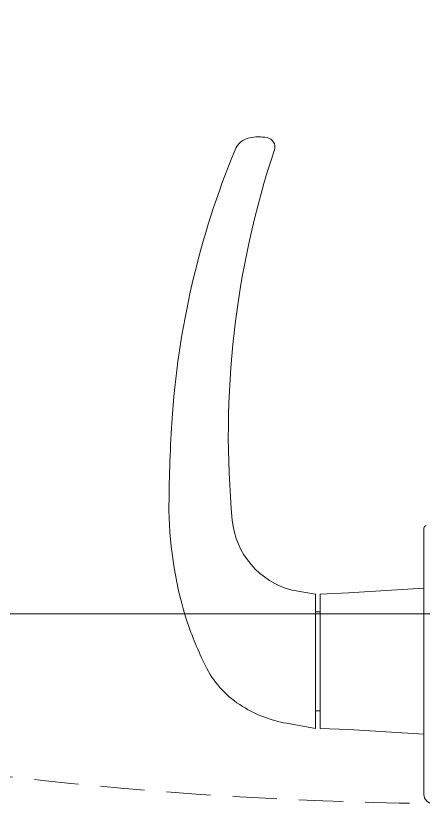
# Model space of a CAD drawing. Header units: millimetres. Extents: x 0 to 145404, y 0 to 194550.
# Drawn here: x 129028 to 129114.5, y 60672.8 to 60842.9 of the extents above; entities that cross this region are included whole.
import ezdxf

# ---------------------------------------------------------------- set-up
doc = ezdxf.new("R2010")
doc.units = ezdxf.units.MM
doc.linetypes.add('HIDDEN2', pattern=[0.1875, 0.125, -0.0625])
for name, color, linetype, lineweight in [('АР - детали окон', 152, 'Continuous', 0), ('АР - Окна', 150, 'Continuous', 9), ('АР - окна - открывание', 251, 'Continuous', 5), ('АР - панель 400', 151, 'Continuous', 30)]:
    doc.layers.add(name, color=color, linetype=linetype, lineweight=lineweight)

# ---------------------------------------------------------------- blocks, each defined once
blk = doc.blocks.new('Ручка')
at = {"layer": 'АР - детали окон', "ltscale": 100}
for p, q in [((14.24350300012156, 22.98951300000772), (13.16300024371594, 29.12171606905758)), ((-14.24350300012156, 22.98951300000772), (-15.06198527896777, 27.95007285103202)), ((14.24350300012156, 22.98951300000772), (-14.24350300012156, 22.98951300000772)), ((-9.645599999930708, 22.98951300000772), (-10.49521300010383, 22.98951300000772)), ((-10.49521300010383, 22.98951300000772), (-10.49521300010383, 21.9899690002203)), ((10.49521300010383, 22.98951300000772), (9.645599999930708, 22.98951300000772)), ((10.49521300010383, 21.9899690002203), (10.49521300010383, 22.98951300000772)), ((-14.24350300012156, 21.9899690002203), (-14.49338900018483, 15.99270500009879)), ((14.24350300012156, 21.9899690002203), (-14.24350300012156, 21.9899690002203)), ((14.49338900018483, 15.99270500009879), (14.24350300012156, 21.9899690002203)), ((-14.49338900018483, 15.99270500009879), (-15.49293299997225, 0)), ((15.49293299997225, 0), (14.49338900018483, 15.99270500009879))]:
    blk.add_line(p, q, dxfattribs=at)
blk.add_lwpolyline([(-15.49293299997225, 0), (15.49293299997225, 0)], dxfattribs=at)
for centre, radius, start, end in [((-39.21222626464441, -127.6389819504693), 181.417247, 93.59822999961273, 112.4603150082171), ((-31.8890312644653, -228.6706849504262), 282.711042, 90.01365701673558, 93.79441902554831), ((-33.27203026460484, -28.14162895036862), 82.19250799999998, 72.05439301244996, 89.08285799409224), ((-33.59409341262654, -23.36045859195292), 77.76354111569839, 63.10838020312742, 70.74312338717209), ((-8.235967193264514, 27.57117006648332), 20.87411976545867, 31.43431782930259, 61.95382669843115), ((-47.95167226437479, -151.1501239505596), 192.612141, 84.62931098845301, 108.3191369686013), ((-106.9195932643488, 36.13630404928699), 4.198084999999999, 112.4315120364487, 168.2929529980693), ((-31.51382826454938, 23.69879204966128), 16.992249, 14.48872092428418, 84.62931098845301), ((-12.61638326477259, 24.57043504947796), 26.178059, 10.01224300291202, 32.0381130083933), ((-101.2415812644176, 34.96603504940868), 9.995441, 168.3284259607709, 189.8284370039755), ((-109.1200842643156, 33.59823404951021), 1.999088, 189.7459590073993, 288.3265279762851)]:
    blk.add_arc(centre, radius, start, end, dxfattribs=at)
blk = doc.blocks.new('блок балконный дверной с проходом 750мм')
at = {"layer": 'АР - детали окон', "linetype": 'Continuous', "ltscale": 0.5, "flags": 128}
blk.add_lwpolyline([(-890.2898752398542, -8.998643646100646, 0.4142135623730951), (-888.2898797699308, -10.99863911602213), (-831.7899047886531, -10.99863911695346, 0.4142135623730951), (-831.2899360765296, -10.49867040482812)], format="xyb", dxfattribs=at)
at = {"layer": 'АР - окна - открывание', "color": 252, "linetype": 'HIDDEN2', "lineweight": 0, "ltscale": 75}
blk.add_arc((-50.5144568612377, -0.0003663423633781804), 839.7754183786165, 180, 270, dxfattribs=at)
at = {"layer": 'АР - детали окон', "xscale": 0.9999981892122862, "yscale": 0.9999981892122862, "zscale": 0.9999981892122862, "rotation": 180}
blk.add_blockref('Ручка', (-860.0398922792956, -10.99863911648779, 0.001309011085316926), dxfattribs=at)
blk = doc.blocks.new('*U288')
at = {"layer": 'АР - детали окон', "color": 251}
blk.add_lwpolyline([(650, 329.9999995769566), (0, 329.9999995769566), (0, -1.269226076657973e-17), (50, -1.269226076657973e-17), (50, -69.99999999999999), (600, -69.99999999999999), (600, -1.269226076657973e-17), (650, -1.269226076657973e-17), (650, 239.9999995769566)], close=True, dxfattribs=at)
blk = doc.blocks.new('Квартира 1К 5200 тип 12-1')
at = {"layer": 'АР - Окна', "xscale": -1, "rotation": 270}
blk.add_blockref('блок балконный дверной с проходом 750мм', (5550.002083199099, -2329.999901186675), dxfattribs=at)
at = {"layer": 'АР - панель 400', "rotation": 90.00000000000001}
blk.add_blockref('*U288', (5630, -3830.000000007451), dxfattribs=at)
blk = doc.blocks.new('V_Section_3')
blk.add_blockref('Квартира 1К 5200 тип 12-1', (10299.99999954551, -34449.99999999302))

msp = doc.modelspace()

# ---------------------------------------------------------------- block references
msp.add_blockref('V_Section_3', (113275.460059089, 98346.11391509461, 1.056413898744269e-07))

doc.saveas('drawing.dxf')
